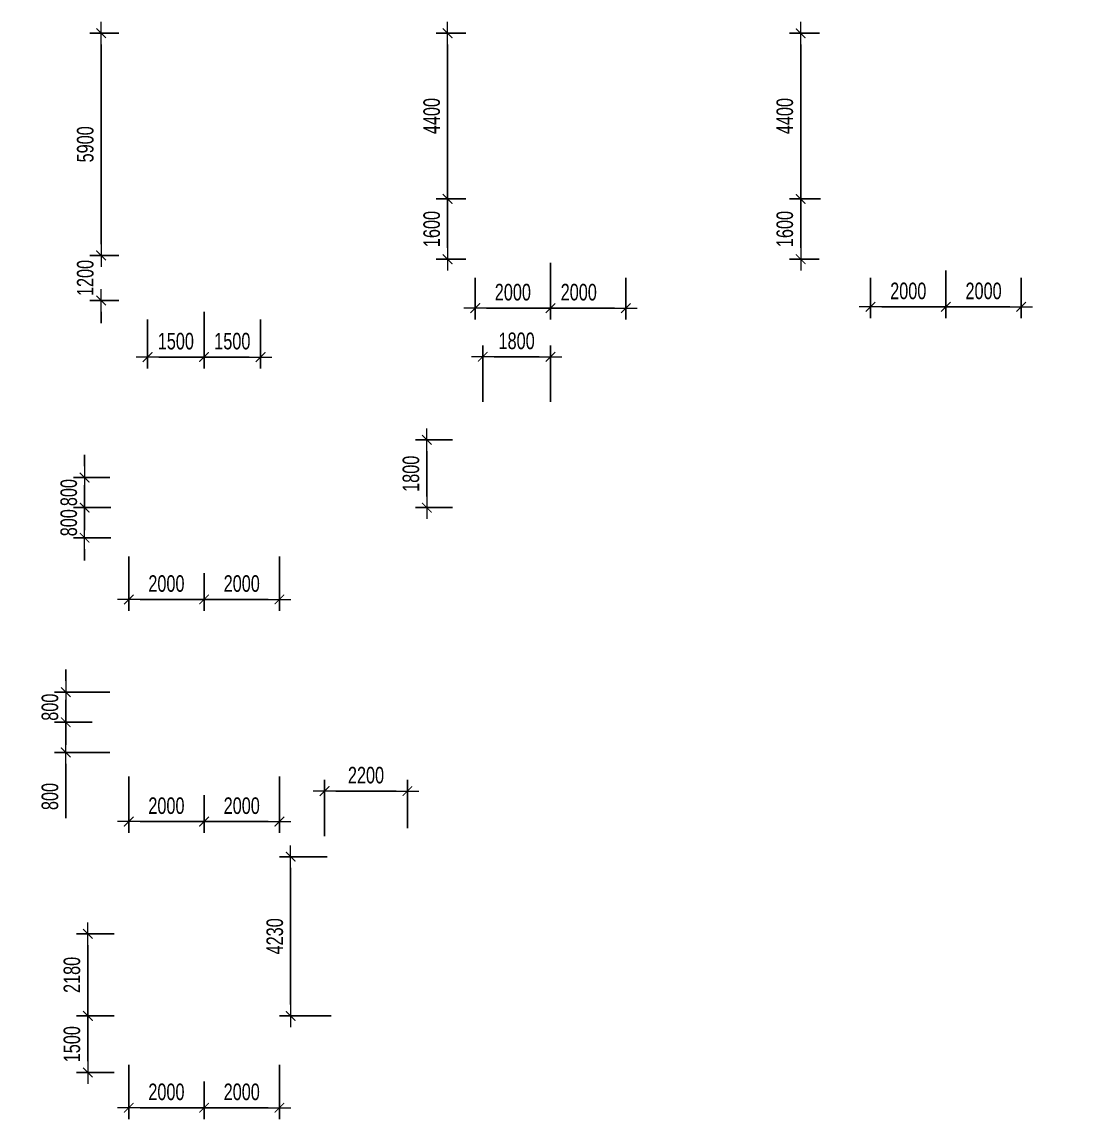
# Model space of a CAD drawing. Header units: millimetres. Extents: x -259680 to 389590, y -106473 to 139263.
# Drawn here: x 21163 to 49156, y 61062 to 90200 of the extents above; entities that cross this region are included whole.
import ezdxf

# ---------------------------------------------------------------- set-up
doc = ezdxf.new("R2010")
doc.units = ezdxf.units.MM
doc.layers.get('Defpoints').update_dxf_attribs({"color": 151, "lineweight": 9})
doc.layers.add('NDC_S_DIM', color=1, linetype='Continuous', lineweight=15)
doc.styles.add('NDC_DIM', font='', dxfattribs={"width": 0.75})
doc.styles.get('NDC_DIM').set_extended_font_data('Dotum')
doc.dimstyles.new('NDC_dim_200', dxfattribs={"dimscale": 200, "dimtxt": 2.2, "dimasz": 1.5, "dimexe": 1.5, "dimexo": 2.5, "dimgap": 1, "dimtad": 1, "dimdec": 0, "dimzin": 0, "dimdsep": 46, "dimtxsty": 'NDC_DIM', "dimblk": 'DIMMARK', "dimcen": 0.09, "dimdle": 1.2, "dimclrd": 1, "dimclre": 1, "dimclrt": 3, "dimadec": 0, "dimazin": 0, "dimtfac": 1, "dimtdec": 0, "dimtix": 1, "dimtofl": 0, "dimtmove": 0, "dimatfit": 3, "dimfxl": 6, "dimfxlon": 1, "dimtolj": 1, "dimtzin": 0, "dimarcsym": 0})

# ---------------------------------------------------------------- blocks, each defined once
blk = doc.blocks.new('DIMMARK')
at = {"layer": 'NDC_S_DIM', "color": 1}
blk.add_line((-1.5, 0), (1, 0), dxfattribs=at)
at = {"layer": 'NDC_S_DIM', "color": 2, "const_width": 0.1}
blk.add_lwpolyline([(-0.424, -0.424), (0.424, 0.424)], dxfattribs=at)
blk = doc.blocks.new('*D903')
at = {"layer": 'Defpoints', "color": 0, "ltscale": 100, "transparency": 16777216}
for p in [(45700, 84100), (47700, 83900), (47700, 82633)]:
    blk.add_point(p, dxfattribs=at)
at = {"layer": 'NDC_S_DIM', "color": 1, "lineweight": -2, "ltscale": 100, "transparency": 16777216}
for p, q in [((45700, 83600), (45700, 82333)), ((47700, 83400), (47700, 82333)), ((46000, 82633), (47400, 82633))]:
    blk.add_line(p, q, dxfattribs=at)
at = {"layer": 'NDC_S_DIM', "color": 1, "lineweight": -2, "ltscale": 100, "transparency": 16777216, "xscale": 300, "yscale": 300, "zscale": 300, "rotation": 180}
blk.add_blockref('DIMMARK', (45700, 82633), dxfattribs=at)
at = {"layer": 'NDC_S_DIM', "color": 1, "lineweight": -2, "ltscale": 100, "transparency": 16777216, "xscale": 300, "yscale": 300, "zscale": 300}
blk.add_blockref('DIMMARK', (47700, 82633), dxfattribs=at)
at = {"layer": 'NDC_S_DIM', "color": 3, "ltscale": 100, "transparency": 16777216, "insert": (46700, 83054), "char_height": 440, "attachment_point": 5, "style": 'NDC_DIM'}
blk.add_mtext('\\A1;2000', dxfattribs=at)
blk = doc.blocks.new('*D904')
at = {"layer": 'Defpoints', "color": 0, "ltscale": 100, "transparency": 16777216}
for p in [(45700, 84100), (43700, 83900), (43700, 82633)]:
    blk.add_point(p, dxfattribs=at)
at = {"layer": 'NDC_S_DIM', "color": 1, "lineweight": -2, "ltscale": 100, "transparency": 16777216}
for p, q in [((43700, 83400), (43700, 82333)), ((45700, 83600), (45700, 82333)), ((45400, 82633), (44000, 82633))]:
    blk.add_line(p, q, dxfattribs=at)
at = {"layer": 'NDC_S_DIM', "color": 1, "lineweight": -2, "ltscale": 100, "transparency": 16777216, "xscale": 300, "yscale": 300, "zscale": 300, "rotation": 180}
blk.add_blockref('DIMMARK', (43700, 82633), dxfattribs=at)
at = {"layer": 'NDC_S_DIM', "color": 1, "lineweight": -2, "ltscale": 100, "transparency": 16777216, "xscale": 300, "yscale": 300, "zscale": 300}
blk.add_blockref('DIMMARK', (45700, 82633), dxfattribs=at)
at = {"layer": 'NDC_S_DIM', "color": 3, "ltscale": 100, "transparency": 16777216, "insert": (44700, 83054), "char_height": 440, "attachment_point": 5, "style": 'NDC_DIM'}
blk.add_mtext('\\A1;2000', dxfattribs=at)
blk = doc.blocks.new('*D948')
at = {"layer": 'Defpoints', "color": 0, "ltscale": 100, "transparency": 16777216}
for p in [(35200, 81307), (33400, 79590), (35200, 79600)]:
    blk.add_point(p, dxfattribs=at)
at = {"layer": 'NDC_S_DIM', "color": 1, "lineweight": -2, "ltscale": 100, "transparency": 16777216}
for p, q in [((33400, 80107), (33400, 81607)), ((35200, 80107), (35200, 81607)), ((33700, 81307), (34900, 81307))]:
    blk.add_line(p, q, dxfattribs=at)
at = {"layer": 'NDC_S_DIM', "color": 1, "lineweight": -2, "ltscale": 100, "transparency": 16777216, "xscale": 300, "yscale": 300, "zscale": 300, "rotation": 180}
blk.add_blockref('DIMMARK', (33400, 81307), dxfattribs=at)
at = {"layer": 'NDC_S_DIM', "color": 1, "lineweight": -2, "ltscale": 100, "transparency": 16777216, "xscale": 300, "yscale": 300, "zscale": 300}
blk.add_blockref('DIMMARK', (35200, 81307), dxfattribs=at)
at = {"layer": 'NDC_S_DIM', "color": 3, "ltscale": 100, "transparency": 16777216, "insert": (34300, 81727), "char_height": 440, "attachment_point": 5, "style": 'NDC_DIM'}
blk.add_mtext('\\A1;1800', dxfattribs=at)
blk = doc.blocks.new('*D885')
at = {"layer": 'Defpoints', "color": 0, "ltscale": 100, "transparency": 16777216}
for p in [(29769, 68030), (28299, 63800), (29876, 63800)]:
    blk.add_point(p, dxfattribs=at)
at = {"layer": 'NDC_S_DIM', "color": 1, "lineweight": -2, "ltscale": 100, "transparency": 16777216}
for p, q in [((29269, 68030), (27999, 68030)), ((28299, 67730), (28299, 64100)), ((29376, 63800), (27999, 63800))]:
    blk.add_line(p, q, dxfattribs=at)
at = {"layer": 'NDC_S_DIM', "color": 1, "lineweight": -2, "ltscale": 100, "transparency": 16777216, "xscale": 300, "yscale": 300, "zscale": 300}
for p, rotation in [((28299, 68030), 90), ((28299, 63800), 270)]:
    blk.add_blockref('DIMMARK', p, dxfattribs=dict(at, rotation=rotation))
at = {"layer": 'NDC_S_DIM', "color": 3, "ltscale": 100, "transparency": 16777216, "insert": (27879, 65915), "char_height": 440, "attachment_point": 5, "rotation": 90, "style": 'NDC_DIM'}
blk.add_mtext('\\A1;4230', dxfattribs=at)
blk = doc.blocks.new('*D886')
at = {"layer": 'Defpoints', "color": 0, "ltscale": 100, "transparency": 16777216}
for p in [(31400, 69773), (31400, 68287), (29200, 67630)]:
    blk.add_point(p, dxfattribs=at)
at = {"layer": 'NDC_S_DIM', "color": 1, "lineweight": -2, "ltscale": 100, "transparency": 16777216}
for p, q in [((29200, 68573), (29200, 70073)), ((31400, 68787), (31400, 70073)), ((29500, 69773), (31100, 69773))]:
    blk.add_line(p, q, dxfattribs=at)
at = {"layer": 'NDC_S_DIM', "color": 1, "lineweight": -2, "ltscale": 100, "transparency": 16777216, "xscale": 300, "yscale": 300, "zscale": 300, "rotation": 180}
blk.add_blockref('DIMMARK', (29200, 69773), dxfattribs=at)
at = {"layer": 'NDC_S_DIM', "color": 1, "lineweight": -2, "ltscale": 100, "transparency": 16777216, "xscale": 300, "yscale": 300, "zscale": 300}
blk.add_blockref('DIMMARK', (31400, 69773), dxfattribs=at)
at = {"layer": 'NDC_S_DIM', "color": 3, "ltscale": 100, "transparency": 16777216, "insert": (30300, 70193), "char_height": 440, "attachment_point": 5, "style": 'NDC_DIM'}
blk.add_mtext('\\A1;2200', dxfattribs=at)
blk = doc.blocks.new('*D887')
at = {"layer": 'Defpoints', "color": 0, "ltscale": 100, "transparency": 16777216}
for p in [(33100, 79100), (31915, 77300), (33100, 77300)]:
    blk.add_point(p, dxfattribs=at)
at = {"layer": 'NDC_S_DIM', "color": 1, "lineweight": -2, "ltscale": 100, "transparency": 16777216}
for p, q in [((32600, 79100), (31615, 79100)), ((31915, 78800), (31915, 77600)), ((32600, 77300), (31615, 77300))]:
    blk.add_line(p, q, dxfattribs=at)
at = {"layer": 'NDC_S_DIM', "color": 1, "lineweight": -2, "ltscale": 100, "transparency": 16777216, "xscale": 300, "yscale": 300, "zscale": 300}
for p, rotation in [((31915, 79100), 90), ((31915, 77300), 270)]:
    blk.add_blockref('DIMMARK', p, dxfattribs=dict(at, rotation=rotation))
at = {"layer": 'NDC_S_DIM', "color": 3, "ltscale": 100, "transparency": 16777216, "insert": (31495, 78200), "char_height": 440, "attachment_point": 5, "rotation": 90, "style": 'NDC_DIM'}
blk.add_mtext('\\A1;1800', dxfattribs=at)
blk = doc.blocks.new('*D929')
at = {"layer": 'Defpoints', "color": 0, "ltscale": 100, "transparency": 16777216}
for p in [(26000, 83200), (27500, 82800), (27500, 81300)]:
    blk.add_point(p, dxfattribs=at)
at = {"layer": 'NDC_S_DIM', "color": 1, "lineweight": -2, "ltscale": 100, "transparency": 16777216}
for p, q in [((26000, 82500), (26000, 81000)), ((27500, 82300), (27500, 81000)), ((26300, 81300), (27200, 81300))]:
    blk.add_line(p, q, dxfattribs=at)
at = {"layer": 'NDC_S_DIM', "color": 1, "lineweight": -2, "ltscale": 100, "transparency": 16777216, "xscale": 300, "yscale": 300, "zscale": 300, "rotation": 180}
blk.add_blockref('DIMMARK', (26000, 81300), dxfattribs=at)
at = {"layer": 'NDC_S_DIM', "color": 1, "lineweight": -2, "ltscale": 100, "transparency": 16777216, "xscale": 300, "yscale": 300, "zscale": 300}
blk.add_blockref('DIMMARK', (27500, 81300), dxfattribs=at)
at = {"layer": 'NDC_S_DIM', "color": 3, "ltscale": 100, "transparency": 16777216, "insert": (26750, 81720), "char_height": 440, "attachment_point": 5, "style": 'NDC_DIM'}
blk.add_mtext('\\A1;1500', dxfattribs=at)
blk = doc.blocks.new('*D930')
at = {"layer": 'Defpoints', "color": 0, "ltscale": 100, "transparency": 16777216}
for p in [(26000, 83200), (24500, 82800), (24500, 81300)]:
    blk.add_point(p, dxfattribs=at)
at = {"layer": 'NDC_S_DIM', "color": 1, "lineweight": -2, "ltscale": 100, "transparency": 16777216}
for p, q in [((26000, 82500), (26000, 81000)), ((24500, 82300), (24500, 81000)), ((25700, 81300), (24800, 81300))]:
    blk.add_line(p, q, dxfattribs=at)
at = {"layer": 'NDC_S_DIM', "color": 1, "lineweight": -2, "ltscale": 100, "transparency": 16777216, "xscale": 300, "yscale": 300, "zscale": 300, "rotation": 180}
blk.add_blockref('DIMMARK', (24500, 81300), dxfattribs=at)
at = {"layer": 'NDC_S_DIM', "color": 1, "lineweight": -2, "ltscale": 100, "transparency": 16777216, "xscale": 300, "yscale": 300, "zscale": 300}
blk.add_blockref('DIMMARK', (26000, 81300), dxfattribs=at)
at = {"layer": 'NDC_S_DIM', "color": 3, "ltscale": 100, "transparency": 16777216, "insert": (25250, 81720), "char_height": 440, "attachment_point": 5, "style": 'NDC_DIM'}
blk.add_mtext('\\A1;1500', dxfattribs=at)
blk = doc.blocks.new('*D931')
at = {"layer": 'Defpoints', "color": 0, "ltscale": 100, "transparency": 16777216}
for p in [(23267, 89900), (24240, 89900), (24240, 84000)]:
    blk.add_point(p, dxfattribs=at)
at = {"layer": 'NDC_S_DIM', "color": 1, "lineweight": -2, "ltscale": 100, "transparency": 16777216}
for p, q in [((23740, 89900), (22967, 89900)), ((23267, 84300), (23267, 89600)), ((23740, 84000), (22967, 84000))]:
    blk.add_line(p, q, dxfattribs=at)
at = {"layer": 'NDC_S_DIM', "color": 1, "lineweight": -2, "ltscale": 100, "transparency": 16777216, "xscale": 300, "yscale": 300, "zscale": 300}
for p, rotation in [((23267, 89900), 90), ((23267, 84000), 270)]:
    blk.add_blockref('DIMMARK', p, dxfattribs=dict(at, rotation=rotation))
at = {"layer": 'NDC_S_DIM', "color": 3, "ltscale": 100, "transparency": 16777216, "insert": (22846, 86950), "char_height": 440, "attachment_point": 5, "rotation": 90, "style": 'NDC_DIM'}
blk.add_mtext('\\A1;5900', dxfattribs=at)
blk = doc.blocks.new('*D932')
at = {"layer": 'Defpoints', "color": 0, "ltscale": 100, "transparency": 16777216}
for p in [(24240, 84000), (23267, 82800), (24240, 82800)]:
    blk.add_point(p, dxfattribs=at)
at = {"layer": 'NDC_S_DIM', "color": 1, "lineweight": -2, "ltscale": 100, "transparency": 16777216}
for p, q in [((23267, 84300), (23267, 84600)), ((23740, 84000), (22967, 84000)), ((23740, 82800), (22967, 82800)), ((23267, 82500), (23267, 82200))]:
    blk.add_line(p, q, dxfattribs=at)
at = {"layer": 'NDC_S_DIM', "color": 1, "lineweight": -2, "ltscale": 100, "transparency": 16777216, "xscale": 300, "yscale": 300, "zscale": 300}
for p, rotation in [((23267, 84000), 270), ((23267, 82800), 90)]:
    blk.add_blockref('DIMMARK', p, dxfattribs=dict(at, rotation=rotation))
at = {"layer": 'NDC_S_DIM', "color": 3, "ltscale": 100, "transparency": 16777216, "insert": (22846, 83400), "char_height": 440, "attachment_point": 5, "rotation": 90, "style": 'NDC_DIM'}
blk.add_mtext('\\A1;1200', dxfattribs=at)
blk = doc.blocks.new('*D933')
at = {"layer": 'Defpoints', "color": 0, "ltscale": 100, "transparency": 16777216}
for p in [(35200, 84500), (37200, 83900), (37200, 82600)]:
    blk.add_point(p, dxfattribs=at)
at = {"layer": 'NDC_S_DIM', "color": 1, "lineweight": -2, "ltscale": 100, "transparency": 16777216}
for p, q in [((35200, 83800), (35200, 82300)), ((37200, 83400), (37200, 82300)), ((35500, 82600), (36900, 82600))]:
    blk.add_line(p, q, dxfattribs=at)
at = {"layer": 'NDC_S_DIM', "color": 1, "lineweight": -2, "ltscale": 100, "transparency": 16777216, "xscale": 300, "yscale": 300, "zscale": 300, "rotation": 180}
blk.add_blockref('DIMMARK', (35200, 82600), dxfattribs=at)
at = {"layer": 'NDC_S_DIM', "color": 1, "lineweight": -2, "ltscale": 100, "transparency": 16777216, "xscale": 300, "yscale": 300, "zscale": 300}
blk.add_blockref('DIMMARK', (37200, 82600), dxfattribs=at)
at = {"layer": 'NDC_S_DIM', "color": 3, "ltscale": 100, "transparency": 16777216, "insert": (35950, 83021), "char_height": 440, "attachment_point": 5, "style": 'NDC_DIM'}
blk.add_mtext('\\A1;2000', dxfattribs=at)
blk = doc.blocks.new('*D934')
at = {"layer": 'Defpoints', "color": 0, "ltscale": 100, "transparency": 16777216}
for p in [(35200, 84500), (33200, 83900), (33200, 82600)]:
    blk.add_point(p, dxfattribs=at)
at = {"layer": 'NDC_S_DIM', "color": 1, "lineweight": -2, "ltscale": 100, "transparency": 16777216}
for p, q in [((35200, 83800), (35200, 82300)), ((33200, 83400), (33200, 82300)), ((34900, 82600), (33500, 82600))]:
    blk.add_line(p, q, dxfattribs=at)
at = {"layer": 'NDC_S_DIM', "color": 1, "lineweight": -2, "ltscale": 100, "transparency": 16777216, "xscale": 300, "yscale": 300, "zscale": 300, "rotation": 180}
blk.add_blockref('DIMMARK', (33200, 82600), dxfattribs=at)
at = {"layer": 'NDC_S_DIM', "color": 1, "lineweight": -2, "ltscale": 100, "transparency": 16777216, "xscale": 300, "yscale": 300, "zscale": 300}
blk.add_blockref('DIMMARK', (35200, 82600), dxfattribs=at)
at = {"layer": 'NDC_S_DIM', "color": 3, "ltscale": 100, "transparency": 16777216, "insert": (34200, 83021), "char_height": 440, "attachment_point": 5, "style": 'NDC_DIM'}
blk.add_mtext('\\A1;2000', dxfattribs=at)
blk = doc.blocks.new('*D935')
at = {"layer": 'Defpoints', "color": 0, "ltscale": 100, "transparency": 16777216}
for p in [(32467, 89900), (33450, 89900), (33450, 85500)]:
    blk.add_point(p, dxfattribs=at)
at = {"layer": 'NDC_S_DIM', "color": 1, "lineweight": -2, "ltscale": 100, "transparency": 16777216}
for p, q in [((32950, 89900), (32167, 89900)), ((32467, 85800), (32467, 89600)), ((32950, 85500), (32167, 85500))]:
    blk.add_line(p, q, dxfattribs=at)
at = {"layer": 'NDC_S_DIM', "color": 1, "lineweight": -2, "ltscale": 100, "transparency": 16777216, "xscale": 300, "yscale": 300, "zscale": 300}
for p, rotation in [((32467, 89900), 90), ((32467, 85500), 270)]:
    blk.add_blockref('DIMMARK', p, dxfattribs=dict(at, rotation=rotation))
at = {"layer": 'NDC_S_DIM', "color": 3, "ltscale": 100, "transparency": 16777216, "insert": (32046, 87700), "char_height": 440, "attachment_point": 5, "rotation": 90, "style": 'NDC_DIM'}
blk.add_mtext('\\A1;4400', dxfattribs=at)
blk = doc.blocks.new('*D936')
at = {"layer": 'Defpoints', "color": 0, "ltscale": 100, "transparency": 16777216}
for p in [(33450, 85500), (32467, 83900), (33450, 83900)]:
    blk.add_point(p, dxfattribs=at)
at = {"layer": 'NDC_S_DIM', "color": 1, "lineweight": -2, "ltscale": 100, "transparency": 16777216}
for p, q in [((32950, 85500), (32167, 85500)), ((32467, 85200), (32467, 84200)), ((32950, 83900), (32167, 83900))]:
    blk.add_line(p, q, dxfattribs=at)
at = {"layer": 'NDC_S_DIM', "color": 1, "lineweight": -2, "ltscale": 100, "transparency": 16777216, "xscale": 300, "yscale": 300, "zscale": 300}
for p, rotation in [((32467, 85500), 90), ((32467, 83900), 270)]:
    blk.add_blockref('DIMMARK', p, dxfattribs=dict(at, rotation=rotation))
at = {"layer": 'NDC_S_DIM', "color": 3, "ltscale": 100, "transparency": 16777216, "insert": (32046, 84700), "char_height": 440, "attachment_point": 5, "rotation": 90, "style": 'NDC_DIM'}
blk.add_mtext('\\A1;1600', dxfattribs=at)
blk = doc.blocks.new('*D937')
at = {"layer": 'Defpoints', "color": 0, "ltscale": 100, "transparency": 16777216}
for p in [(41843, 89900), (42840, 89900), (42870, 85500)]:
    blk.add_point(p, dxfattribs=at)
at = {"layer": 'NDC_S_DIM', "color": 1, "lineweight": -2, "ltscale": 100, "transparency": 16777216}
for p, q in [((42340, 89900), (41543, 89900)), ((41843, 85800), (41843, 89600)), ((42370, 85500), (41543, 85500))]:
    blk.add_line(p, q, dxfattribs=at)
at = {"layer": 'NDC_S_DIM', "color": 1, "lineweight": -2, "ltscale": 100, "transparency": 16777216, "xscale": 300, "yscale": 300, "zscale": 300}
for p, rotation in [((41843, 89900), 90), ((41843, 85500), 270)]:
    blk.add_blockref('DIMMARK', p, dxfattribs=dict(at, rotation=rotation))
at = {"layer": 'NDC_S_DIM', "color": 3, "ltscale": 100, "transparency": 16777216, "insert": (41423, 87700), "char_height": 440, "attachment_point": 5, "rotation": 90, "style": 'NDC_DIM'}
blk.add_mtext('\\A1;4400', dxfattribs=at)
blk = doc.blocks.new('*D893')
at = {"layer": 'Defpoints', "color": 0, "ltscale": 100, "transparency": 16777216}
for p in [(42870, 85500), (41843, 83900), (42830, 83900)]:
    blk.add_point(p, dxfattribs=at)
at = {"layer": 'NDC_S_DIM', "color": 1, "lineweight": -2, "ltscale": 100, "transparency": 16777216}
for p, q in [((42370, 85500), (41543, 85500)), ((41843, 85200), (41843, 84200)), ((42330, 83900), (41543, 83900))]:
    blk.add_line(p, q, dxfattribs=at)
at = {"layer": 'NDC_S_DIM', "color": 1, "lineweight": -2, "ltscale": 100, "transparency": 16777216, "xscale": 300, "yscale": 300, "zscale": 300}
for p, rotation in [((41843, 85500), 90), ((41843, 83900), 270)]:
    blk.add_blockref('DIMMARK', p, dxfattribs=dict(at, rotation=rotation))
at = {"layer": 'NDC_S_DIM', "color": 3, "ltscale": 100, "transparency": 16777216, "insert": (41423, 84700), "char_height": 440, "attachment_point": 5, "rotation": 90, "style": 'NDC_DIM'}
blk.add_mtext('\\A1;1600', dxfattribs=at)
blk = doc.blocks.new('*D923')
at = {"layer": 'Defpoints', "color": 0, "ltscale": 100, "transparency": 16777216}
for p in [(28000, 76500), (26000, 76062), (28000, 74862)]:
    blk.add_point(p, dxfattribs=at)
at = {"layer": 'NDC_S_DIM', "color": 1, "lineweight": -2, "ltscale": 100, "transparency": 16777216}
for p, q in [((28000, 76000), (28000, 74562)), ((26000, 75562), (26000, 74562)), ((26300, 74862), (27700, 74862))]:
    blk.add_line(p, q, dxfattribs=at)
at = {"layer": 'NDC_S_DIM', "color": 1, "lineweight": -2, "ltscale": 100, "transparency": 16777216, "xscale": 300, "yscale": 300, "zscale": 300, "rotation": 180}
blk.add_blockref('DIMMARK', (26000, 74862), dxfattribs=at)
at = {"layer": 'NDC_S_DIM', "color": 1, "lineweight": -2, "ltscale": 100, "transparency": 16777216, "xscale": 300, "yscale": 300, "zscale": 300}
blk.add_blockref('DIMMARK', (28000, 74862), dxfattribs=at)
at = {"layer": 'NDC_S_DIM', "color": 3, "ltscale": 100, "transparency": 16777216, "insert": (27000, 75282), "char_height": 440, "attachment_point": 5, "style": 'NDC_DIM'}
blk.add_mtext('\\A1;2000', dxfattribs=at)
blk = doc.blocks.new('*D924')
at = {"layer": 'Defpoints', "color": 0, "ltscale": 100, "transparency": 16777216}
for p in [(24000, 76500), (26000, 76062), (24000, 74862)]:
    blk.add_point(p, dxfattribs=at)
at = {"layer": 'NDC_S_DIM', "color": 1, "lineweight": -2, "ltscale": 100, "transparency": 16777216}
for p, q in [((24000, 76000), (24000, 74562)), ((26000, 75562), (26000, 74562)), ((25700, 74862), (24300, 74862))]:
    blk.add_line(p, q, dxfattribs=at)
at = {"layer": 'NDC_S_DIM', "color": 1, "lineweight": -2, "ltscale": 100, "transparency": 16777216, "xscale": 300, "yscale": 300, "zscale": 300, "rotation": 180}
blk.add_blockref('DIMMARK', (24000, 74862), dxfattribs=at)
at = {"layer": 'NDC_S_DIM', "color": 1, "lineweight": -2, "ltscale": 100, "transparency": 16777216, "xscale": 300, "yscale": 300, "zscale": 300}
blk.add_blockref('DIMMARK', (26000, 74862), dxfattribs=at)
at = {"layer": 'NDC_S_DIM', "color": 3, "ltscale": 100, "transparency": 16777216, "insert": (25000, 75282), "char_height": 440, "attachment_point": 5, "style": 'NDC_DIM'}
blk.add_mtext('\\A1;2000', dxfattribs=at)
blk = doc.blocks.new('*D925')
at = {"layer": 'Defpoints', "color": 0, "ltscale": 100, "transparency": 16777216}
for p in [(24028, 77300), (22828, 76500), (24028, 76500)]:
    blk.add_point(p, dxfattribs=at)
at = {"layer": 'NDC_S_DIM', "color": 1, "lineweight": -2, "ltscale": 100, "transparency": 16777216}
for p, q in [((22828, 77600), (22828, 77900)), ((23528, 77300), (22528, 77300)), ((23528, 76500), (22528, 76500)), ((22828, 76200), (22828, 75900))]:
    blk.add_line(p, q, dxfattribs=at)
at = {"layer": 'NDC_S_DIM', "color": 1, "lineweight": -2, "ltscale": 100, "transparency": 16777216, "xscale": 300, "yscale": 300, "zscale": 300}
for p, rotation in [((22828, 77300), 270), ((22828, 76500), 90)]:
    blk.add_blockref('DIMMARK', p, dxfattribs=dict(at, rotation=rotation))
at = {"layer": 'NDC_S_DIM', "color": 3, "ltscale": 100, "transparency": 16777216, "insert": (22408, 76900), "char_height": 440, "attachment_point": 5, "rotation": 90, "style": 'NDC_DIM'}
blk.add_mtext('\\A1;800', dxfattribs=at)
blk = doc.blocks.new('*D926')
at = {"layer": 'Defpoints', "color": 0, "ltscale": 100, "transparency": 16777216}
for p in [(22828, 78100), (24000, 78100), (24028, 77300)]:
    blk.add_point(p, dxfattribs=at)
at = {"layer": 'NDC_S_DIM', "color": 1, "lineweight": -2, "ltscale": 100, "transparency": 16777216}
for p, q in [((22828, 78400), (22828, 78700)), ((23500, 78100), (22528, 78100)), ((23528, 77300), (22528, 77300)), ((22828, 77000), (22828, 76700))]:
    blk.add_line(p, q, dxfattribs=at)
at = {"layer": 'NDC_S_DIM', "color": 1, "lineweight": -2, "ltscale": 100, "transparency": 16777216, "xscale": 300, "yscale": 300, "zscale": 300}
for p, rotation in [((22828, 78100), 270), ((22828, 77300), 90)]:
    blk.add_blockref('DIMMARK', p, dxfattribs=dict(at, rotation=rotation))
at = {"layer": 'NDC_S_DIM', "color": 3, "ltscale": 100, "transparency": 16777216, "insert": (22408, 77700), "char_height": 440, "attachment_point": 5, "rotation": 90, "style": 'NDC_DIM'}
blk.add_mtext('\\A1;800', dxfattribs=at)
blk = doc.blocks.new('*D826')
at = {"layer": 'Defpoints', "color": 0, "ltscale": 100, "transparency": 16777216}
for p in [(28000, 70800), (26000, 70162), (28000, 68962)]:
    blk.add_point(p, dxfattribs=at)
at = {"layer": 'NDC_S_DIM', "color": 1, "lineweight": -2, "ltscale": 100, "transparency": 16777216}
for p, q in [((28000, 70162), (28000, 68662)), ((26000, 69662), (26000, 68662)), ((26300, 68962), (27700, 68962))]:
    blk.add_line(p, q, dxfattribs=at)
at = {"layer": 'NDC_S_DIM', "color": 1, "lineweight": -2, "ltscale": 100, "transparency": 16777216, "xscale": 300, "yscale": 300, "zscale": 300, "rotation": 180}
blk.add_blockref('DIMMARK', (26000, 68962), dxfattribs=at)
at = {"layer": 'NDC_S_DIM', "color": 1, "lineweight": -2, "ltscale": 100, "transparency": 16777216, "xscale": 300, "yscale": 300, "zscale": 300}
blk.add_blockref('DIMMARK', (28000, 68962), dxfattribs=at)
at = {"layer": 'NDC_S_DIM', "color": 3, "ltscale": 100, "transparency": 16777216, "insert": (27000, 69382), "char_height": 440, "attachment_point": 5, "style": 'NDC_DIM'}
blk.add_mtext('\\A1;2000', dxfattribs=at)
blk = doc.blocks.new('*D827')
at = {"layer": 'Defpoints', "color": 0, "ltscale": 100, "transparency": 16777216}
for p in [(24000, 70800), (26000, 70162), (24000, 68962)]:
    blk.add_point(p, dxfattribs=at)
at = {"layer": 'NDC_S_DIM', "color": 1, "lineweight": -2, "ltscale": 100, "transparency": 16777216}
for p, q in [((24000, 70162), (24000, 68662)), ((26000, 69662), (26000, 68662)), ((25700, 68962), (24300, 68962))]:
    blk.add_line(p, q, dxfattribs=at)
at = {"layer": 'NDC_S_DIM', "color": 1, "lineweight": -2, "ltscale": 100, "transparency": 16777216, "xscale": 300, "yscale": 300, "zscale": 300, "rotation": 180}
blk.add_blockref('DIMMARK', (24000, 68962), dxfattribs=at)
at = {"layer": 'NDC_S_DIM', "color": 1, "lineweight": -2, "ltscale": 100, "transparency": 16777216, "xscale": 300, "yscale": 300, "zscale": 300}
blk.add_blockref('DIMMARK', (26000, 68962), dxfattribs=at)
at = {"layer": 'NDC_S_DIM', "color": 3, "ltscale": 100, "transparency": 16777216, "insert": (25000, 69382), "char_height": 440, "attachment_point": 5, "style": 'NDC_DIM'}
blk.add_mtext('\\A1;2000', dxfattribs=at)
blk = doc.blocks.new('*D828')
at = {"layer": 'Defpoints', "color": 0, "ltscale": 100, "transparency": 16777216}
for p in [(23528, 71600), (22328, 70800), (24000, 70800)]:
    blk.add_point(p, dxfattribs=at)
at = {"layer": 'NDC_S_DIM', "color": 1, "lineweight": -2, "ltscale": 100, "transparency": 16777216}
for p, q in [((22328, 71900), (22328, 72200)), ((23028, 71600), (22028, 71600)), ((23500, 70800), (22028, 70800)), ((22328, 70500), (22328, 69056))]:
    blk.add_line(p, q, dxfattribs=at)
at = {"layer": 'NDC_S_DIM', "color": 1, "lineweight": -2, "ltscale": 100, "transparency": 16777216, "xscale": 300, "yscale": 300, "zscale": 300}
for p, rotation in [((22328, 71600), 270), ((22328, 70800), 90)]:
    blk.add_blockref('DIMMARK', p, dxfattribs=dict(at, rotation=rotation))
at = {"layer": 'NDC_S_DIM', "color": 3, "ltscale": 100, "transparency": 16777216, "insert": (21908, 69628), "char_height": 440, "attachment_point": 5, "rotation": 90, "style": 'NDC_DIM'}
blk.add_mtext('\\A1;800', dxfattribs=at)
blk = doc.blocks.new('*D838')
at = {"layer": 'Defpoints', "color": 0, "ltscale": 100, "transparency": 16777216}
for p in [(22328, 72400), (24000, 72400), (23528, 71600)]:
    blk.add_point(p, dxfattribs=at)
at = {"layer": 'NDC_S_DIM', "color": 1, "lineweight": -2, "ltscale": 100, "transparency": 16777216}
for p, q in [((22328, 72700), (22328, 73000)), ((23500, 72400), (22028, 72400)), ((23028, 71600), (22028, 71600)), ((22328, 71300), (22328, 71000))]:
    blk.add_line(p, q, dxfattribs=at)
at = {"layer": 'NDC_S_DIM', "color": 1, "lineweight": -2, "ltscale": 100, "transparency": 16777216, "xscale": 300, "yscale": 300, "zscale": 300}
for p, rotation in [((22328, 72400), 270), ((22328, 71600), 90)]:
    blk.add_blockref('DIMMARK', p, dxfattribs=dict(at, rotation=rotation))
at = {"layer": 'NDC_S_DIM', "color": 3, "ltscale": 100, "transparency": 16777216, "insert": (21908, 72000), "char_height": 440, "attachment_point": 5, "rotation": 90, "style": 'NDC_DIM'}
blk.add_mtext('\\A1;800', dxfattribs=at)
blk = doc.blocks.new('*D881')
at = {"layer": 'Defpoints', "color": 0, "ltscale": 100, "transparency": 16777216}
for p in [(28000, 63000), (26000, 62562), (28000, 61362)]:
    blk.add_point(p, dxfattribs=at)
at = {"layer": 'NDC_S_DIM', "color": 1, "lineweight": -2, "ltscale": 100, "transparency": 16777216}
for p, q in [((28000, 62500), (28000, 61062)), ((26000, 62062), (26000, 61062)), ((26300, 61362), (27700, 61362))]:
    blk.add_line(p, q, dxfattribs=at)
at = {"layer": 'NDC_S_DIM', "color": 1, "lineweight": -2, "ltscale": 100, "transparency": 16777216, "xscale": 300, "yscale": 300, "zscale": 300, "rotation": 180}
blk.add_blockref('DIMMARK', (26000, 61362), dxfattribs=at)
at = {"layer": 'NDC_S_DIM', "color": 1, "lineweight": -2, "ltscale": 100, "transparency": 16777216, "xscale": 300, "yscale": 300, "zscale": 300}
blk.add_blockref('DIMMARK', (28000, 61362), dxfattribs=at)
at = {"layer": 'NDC_S_DIM', "color": 3, "ltscale": 100, "transparency": 16777216, "insert": (27000, 61782), "char_height": 440, "attachment_point": 5, "style": 'NDC_DIM'}
blk.add_mtext('\\A1;2000', dxfattribs=at)
blk = doc.blocks.new('*D882')
at = {"layer": 'Defpoints', "color": 0, "ltscale": 100, "transparency": 16777216}
for p in [(24000, 63000), (26000, 62562), (24000, 61362)]:
    blk.add_point(p, dxfattribs=at)
at = {"layer": 'NDC_S_DIM', "color": 1, "lineweight": -2, "ltscale": 100, "transparency": 16777216}
for p, q in [((24000, 62500), (24000, 61062)), ((26000, 62062), (26000, 61062)), ((25700, 61362), (24300, 61362))]:
    blk.add_line(p, q, dxfattribs=at)
at = {"layer": 'NDC_S_DIM', "color": 1, "lineweight": -2, "ltscale": 100, "transparency": 16777216, "xscale": 300, "yscale": 300, "zscale": 300, "rotation": 180}
blk.add_blockref('DIMMARK', (24000, 61362), dxfattribs=at)
at = {"layer": 'NDC_S_DIM', "color": 1, "lineweight": -2, "ltscale": 100, "transparency": 16777216, "xscale": 300, "yscale": 300, "zscale": 300}
blk.add_blockref('DIMMARK', (26000, 61362), dxfattribs=at)
at = {"layer": 'NDC_S_DIM', "color": 3, "ltscale": 100, "transparency": 16777216, "insert": (25000, 61782), "char_height": 440, "attachment_point": 5, "style": 'NDC_DIM'}
blk.add_mtext('\\A1;2000', dxfattribs=at)
blk = doc.blocks.new('*D347')
at = {"layer": 'Defpoints', "color": 0, "ltscale": 100, "transparency": 16777216}
for p in [(24113, 63800), (22913, 62300), (24113, 62300)]:
    blk.add_point(p, dxfattribs=at)
at = {"layer": 'NDC_S_DIM', "color": 1, "lineweight": -2, "ltscale": 100, "transparency": 16777216}
for p, q in [((23613, 63800), (22613, 63800)), ((22913, 63500), (22913, 62600)), ((23613, 62300), (22613, 62300))]:
    blk.add_line(p, q, dxfattribs=at)
at = {"layer": 'NDC_S_DIM', "color": 1, "lineweight": -2, "ltscale": 100, "transparency": 16777216, "xscale": 300, "yscale": 300, "zscale": 300}
for p, rotation in [((22913, 63800), 90), ((22913, 62300), 270)]:
    blk.add_blockref('DIMMARK', p, dxfattribs=dict(at, rotation=rotation))
at = {"layer": 'NDC_S_DIM', "color": 3, "ltscale": 100, "transparency": 16777216, "insert": (22492, 63050), "char_height": 440, "attachment_point": 5, "rotation": 90, "style": 'NDC_DIM'}
blk.add_mtext('\\A1;1500', dxfattribs=at)
blk = doc.blocks.new('*D348')
at = {"layer": 'Defpoints', "color": 0, "ltscale": 100, "transparency": 16777216}
for p in [(22913, 65980), (24113, 65980), (24113, 63800)]:
    blk.add_point(p, dxfattribs=at)
at = {"layer": 'NDC_S_DIM', "color": 1, "lineweight": -2, "ltscale": 100, "transparency": 16777216}
for p, q in [((23613, 65980), (22613, 65980)), ((22913, 64100), (22913, 65680)), ((23613, 63800), (22613, 63800))]:
    blk.add_line(p, q, dxfattribs=at)
at = {"layer": 'NDC_S_DIM', "color": 1, "lineweight": -2, "ltscale": 100, "transparency": 16777216, "xscale": 300, "yscale": 300, "zscale": 300}
for p, rotation in [((22913, 65980), 90), ((22913, 63800), 270)]:
    blk.add_blockref('DIMMARK', p, dxfattribs=dict(at, rotation=rotation))
at = {"layer": 'NDC_S_DIM', "color": 3, "ltscale": 100, "transparency": 16777216, "insert": (22492, 64890), "char_height": 440, "attachment_point": 5, "rotation": 90, "style": 'NDC_DIM'}
blk.add_mtext('\\A1;2180', dxfattribs=at)

msp = doc.modelspace()

# ---------------------------------------------------------------- hatches: boundary and pattern name
at = {"layer": 'NDC_S_DIM', "ltscale": 100}
h = msp.add_hatch(dxfattribs=at)
h.set_pattern_fill('CROSS', color=256, scale=50)
h.paths.add_polyline_path([(87300, 89500), (87300, 71950), (63350, 71950), (63350, 66800), (44500, 66800), (44500, 64200), (3550, 64200), (3550, 89500)], flags=17)
h.paths.add_polyline_path([(87300, 89500), (87300, 71950), (63350, 71950), (63350, 66800), (44500, 66800), (44500, 64200), (3550, 64200), (3550, 89500)], flags=17)

# ---------------------------------------------------------------- dimensions: what is measured, and where the dimension line sits
for base, p1, p2, angle, picture, middle in [((23266.6, 89900), (24240, 84000), (24240, 89900), 90, '*D931', (22846.3, 86950)), ((32466.6, 89900.1), (33450, 85500.1), (33450, 89900.1), 90, '*D935', (32046.3, 87700.1)), ((41843.4, 89900.1), (42870, 85500), (42840, 89900.1), 90, '*D937', (41423.1, 87700.1)), ((32466.6, 83900.1), (33450, 85500.1), (33450, 83900.1), 90, '*D936', (32046.3, 84700.1)), ((41843.4, 83900), (42870, 85500), (42830, 83900), 90, '*D893', (41423.1, 84700)), ((23266.6, 82800), (24240, 84000), (24240, 82800), 90, '*D932', (22846.3, 83400)), ((33200, 82600.2), (35200, 84500.1), (33200, 83900.1), 180, '*D934', (34200, 83020.5)), ((43700, 82633.2), (45700, 84100), (43700, 83900), 180, '*D904', (44700, 83053.5)), ((24500, 81300.1), (26000, 83200), (24500, 82800), 180, '*D930', (25250, 81720.4)), ((31915.2, 77300), (33100, 79100), (33100, 77300), 90, '*D887', (31494.9, 78200)), ((22828.4, 78100), (24028.4, 77300), (24000, 78100), 90, '*D926', (22408.1, 77700)), ((22828.4, 76500), (24028.4, 77300), (24028.4, 76500), 270, '*D925', (22408.1, 76900)), ((24000, 74861.7), (26000, 76061.7), (24000, 76500), 180, '*D924', (25000, 75282)), ((22328.4, 72400), (23528.4, 71600), (24000, 72400), 90, '*D838', (21908.1, 72000)), ((24000, 68961.7), (26000, 70161.7), (24000, 70800), 180, '*D827', (25000, 69382)), ((28299, 63800), (29769.3, 68030), (29876.3, 63800), 90, '*D885', (27878.7, 65915)), ((22912.6, 65979.6), (24112.6, 63800), (24112.6, 65979.6), 90, '*D348', (22492.3, 64889.8)), ((22912.6, 62300.2), (24112.6, 63800), (24112.6, 62300.2), 270, '*D347', (22492.3, 63050.1)), ((24000, 61361.7), (26000, 62561.7), (24000, 63000), 180, '*D882', (25000, 61782))]:
    dim = msp.add_linear_dim(base=base, p1=p1, p2=p2, angle=angle, dimstyle='NDC_dim_200', dxfattribs=at)
    dim.commit()
    dim.dimension.update_dxf_attribs({"geometry": picture, "text_midpoint": middle})
for base, p1, p2, picture, middle in [((37200, 82600.2), (35200, 84500.1), (37200, 83900.1), '*D933', (35950, 82600.2)), ((27500, 81300.1), (26000, 83200), (27500, 82800), '*D929', (26750, 81300.1))]:
    dim = msp.add_linear_dim(base=base, p1=p1, p2=p2, dimstyle='NDC_dim_200', dxfattribs=at)
    dim.commit()
    dim.dimension.update_dxf_attribs({"geometry": picture, "text_midpoint": middle, "dimtype": 160})
for base, p1, p2, picture, middle in [((47700, 82633.2), (45700, 84100), (47700, 83900), '*D903', (46700, 83053.5)), ((35200, 81306.6), (33400, 79590), (35200, 79600), '*D948', (34300, 81726.9)), ((28000, 74861.7), (26000, 76061.7), (28000, 76500), '*D923', (27000, 75282)), ((28000, 68961.7), (26000, 70161.7), (28000, 70800), '*D826', (27000, 69382)), ((31400, 69773.1), (29200, 67630.2), (31400, 68287.1), '*D886', (30300, 70193.4)), ((28000, 61361.7), (26000, 62561.7), (28000, 63000), '*D881', (27000, 61782))]:
    dim = msp.add_linear_dim(base=base, p1=p1, p2=p2, dimstyle='NDC_dim_200', dxfattribs=at)
    dim.commit()
    dim.dimension.update_dxf_attribs({"geometry": picture, "text_midpoint": middle})
dim = msp.add_linear_dim(base=(22328.4, 70800), p1=(23528.4, 71600), p2=(24000, 70800), angle=270, dimstyle='NDC_dim_200', dxfattribs=at)
dim.commit()
dim.dimension.update_dxf_attribs({"geometry": '*D828', "text_midpoint": (22328.4, 69628.1), "dimtype": 160})

doc.saveas('drawing.dxf')
